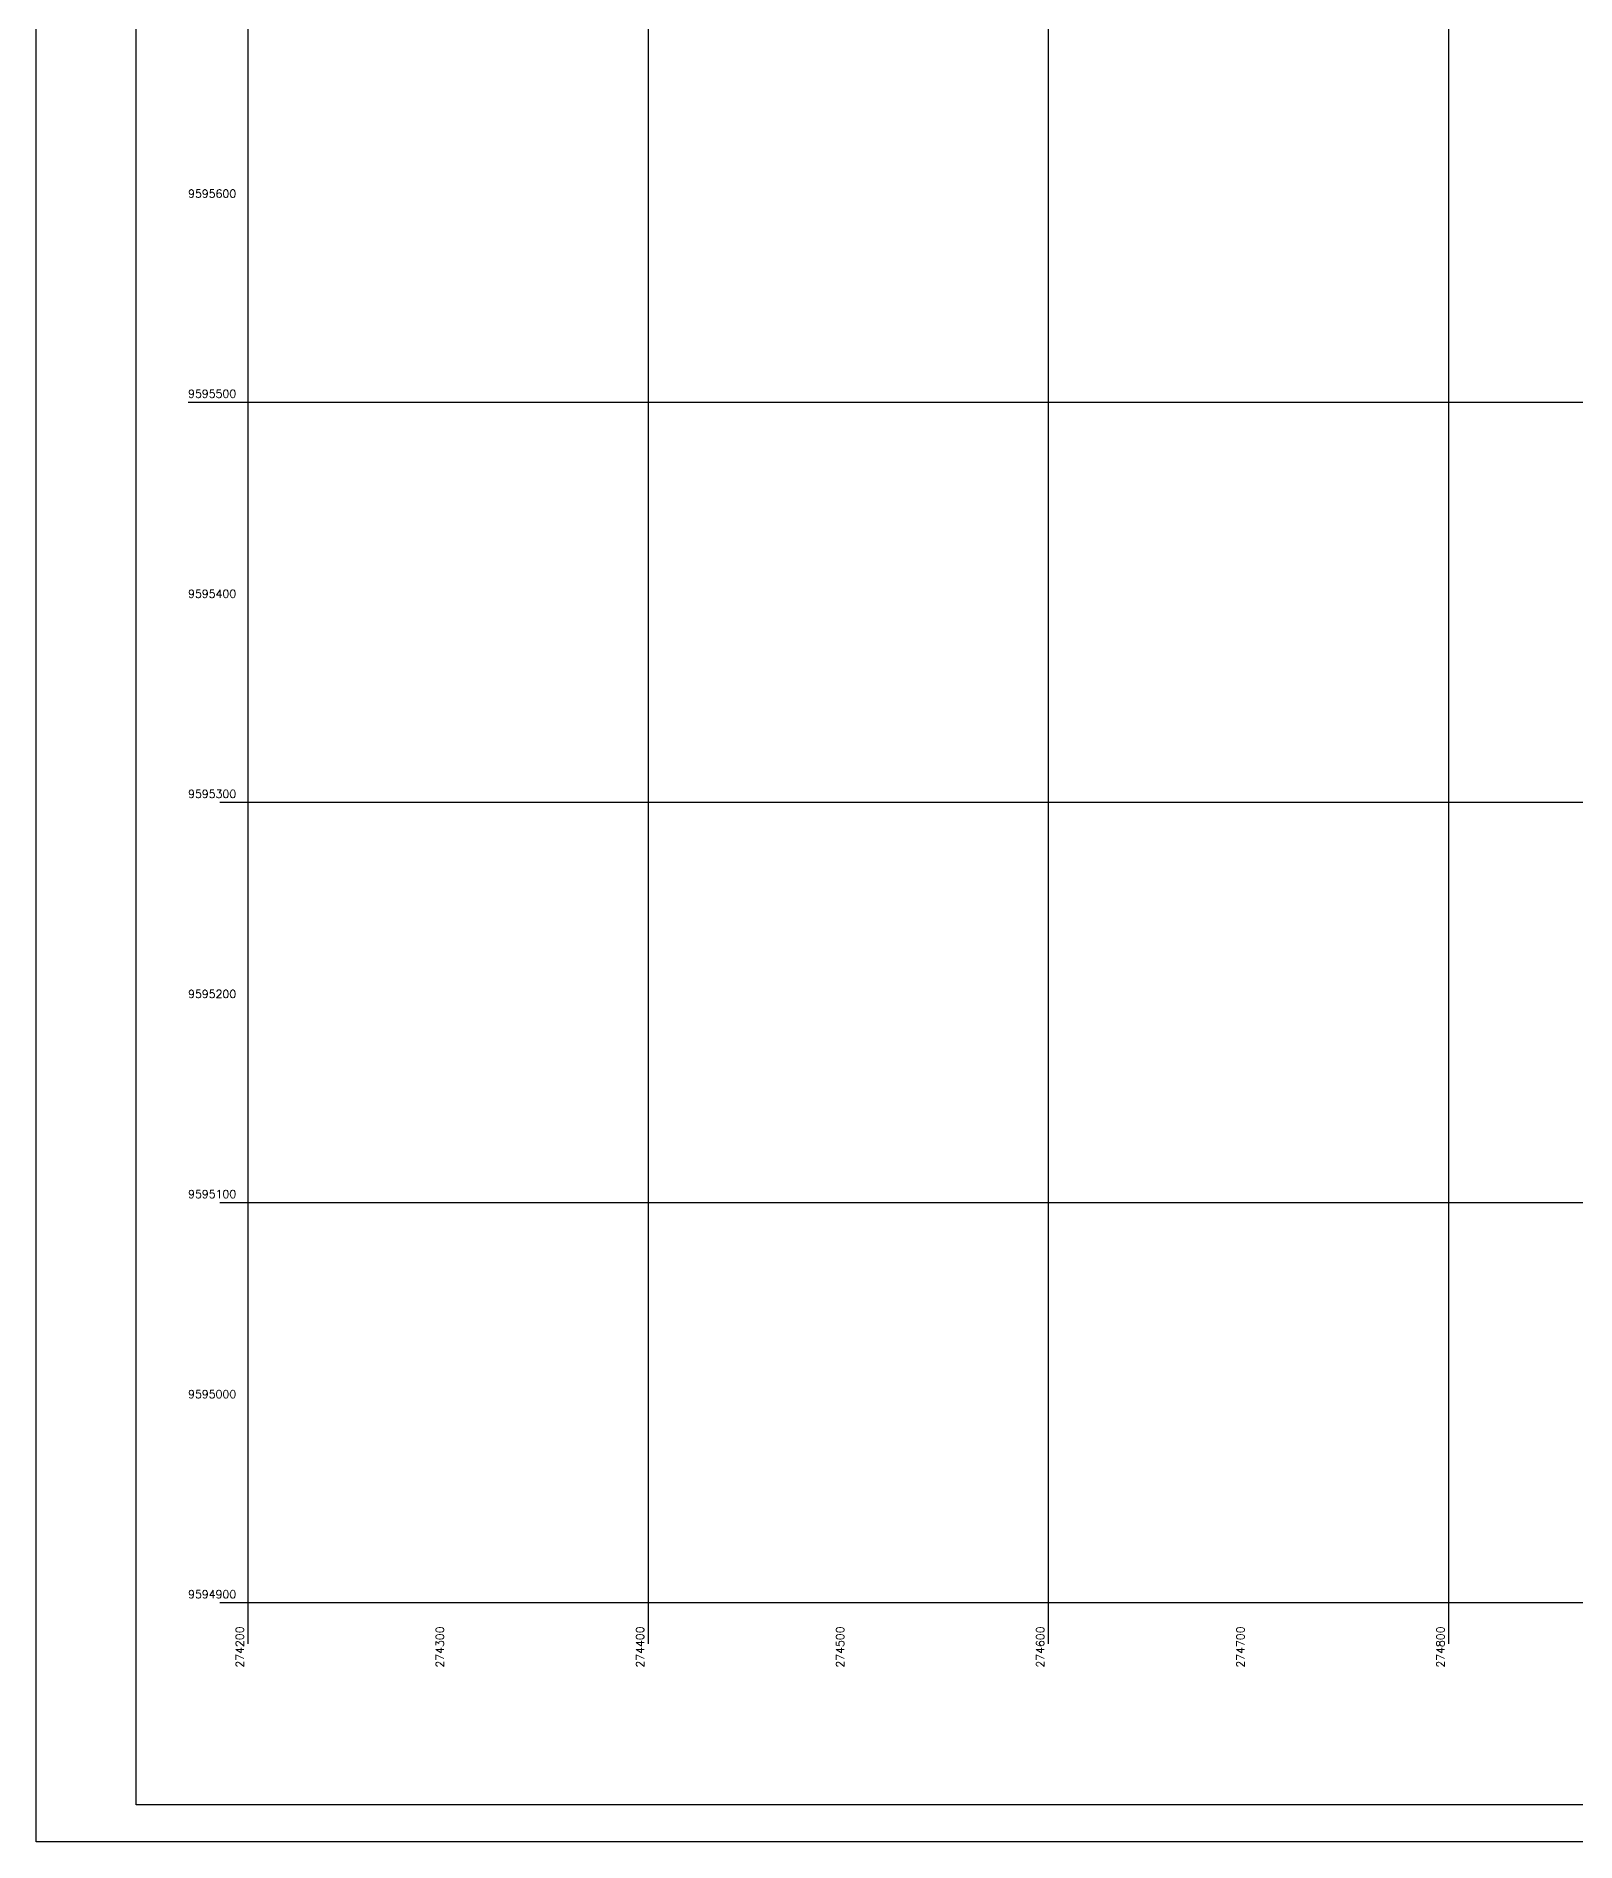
# Model space of a CAD drawing. Header units: millimetres. Extents: x 276147 to 291056, y 9594849 to 9609891.
# Drawn here: x 280613 to 281383, y 9594849 to 9595751 of the extents above; entities that cross this region are included whole.
import ezdxf
from ezdxf.enums import TextEntityAlignment as Align

# ---------------------------------------------------------------- set-up
doc = ezdxf.new("R2010")
doc.units = ezdxf.units.MM
doc.header["$LTSCALE"] = 10
for name, color, linetype in [('2000-Top_malha_coord', 2, 'Continuous'), ('LINHA02', 8, 'Continuous'), ('Top_malha_coord', 8, 'Continuous')]:
    doc.layers.add(name, color=color, linetype=linetype)
doc.styles.add('r80', font='romans.shx')

msp = doc.modelspace()

# ---------------------------------------------------------------- linework, layer by layer
at = {"color": 5}
for p, q in [((280663.16, 9594867.26), (280663.16, 9597794.48)), ((282926.07, 9594867.26), (280663.16, 9594867.26))]:
    msp.add_line(p, q, dxfattribs=at)
at = {"layer": 'LINHA02'}
for p, q in [((280613.16, 9594848.8), (280613.16, 9597813.58)), ((282945.87, 9594848.8), (280613.16, 9594848.8))]:
    msp.add_line(p, q, dxfattribs=at)
at = {"layer": 'Top_malha_coord'}
for p, q in [((280719.12, 9594947.78), (280719.12, 9597782.25)), ((280919.12, 9594947.78), (280919.12, 9597782.25)), ((281119.12, 9594947.78), (281119.12, 9597782.25)), ((281319.12, 9594947.78), (281319.12, 9597782.25)), ((280689.12, 9595568.37), (282519.12, 9595568.37)), ((280704.94, 9595368.37), (282519.12, 9595368.37)), ((280704.94, 9595168.37), (282519.12, 9595168.37)), ((280704.94, 9594968.37), (282519.12, 9594968.37))]:
    msp.add_line(p, q, dxfattribs=at)

# ---------------------------------------------------------------- texts
at = {"layer": '2000-Top_malha_coord', "style": 'r80'}
for s, p in [('9595600', (280689.12, 9595669.37)), ('9595500', (280689.12, 9595569.37)), ('9595400', (280689.12, 9595469.37)), ('9595300', (280689.12, 9595369.37)), ('9595200', (280689.12, 9595269.37)), ('9595100', (280689.12, 9595169.37)), ('9595000', (280689.12, 9595069.37)), ('9594900', (280689.12, 9594969.37))]:
    msp.add_text(s, height=4, dxfattribs=at).set_placement(p, align=Align.BOTTOM_LEFT)
for s, p in [('274200', (280718.12, 9594935.89)), ('274300', (280818.12, 9594935.89)), ('274400', (280918.12, 9594935.89)), ('274500', (281018.12, 9594935.89)), ('274600', (281118.12, 9594935.89)), ('274700', (281218.12, 9594935.89)), ('274800', (281318.12, 9594935.89))]:
    msp.add_text(s, height=4, rotation=90, dxfattribs=at).set_placement(p, align=Align.BOTTOM_LEFT)

doc.saveas('drawing.dxf')
